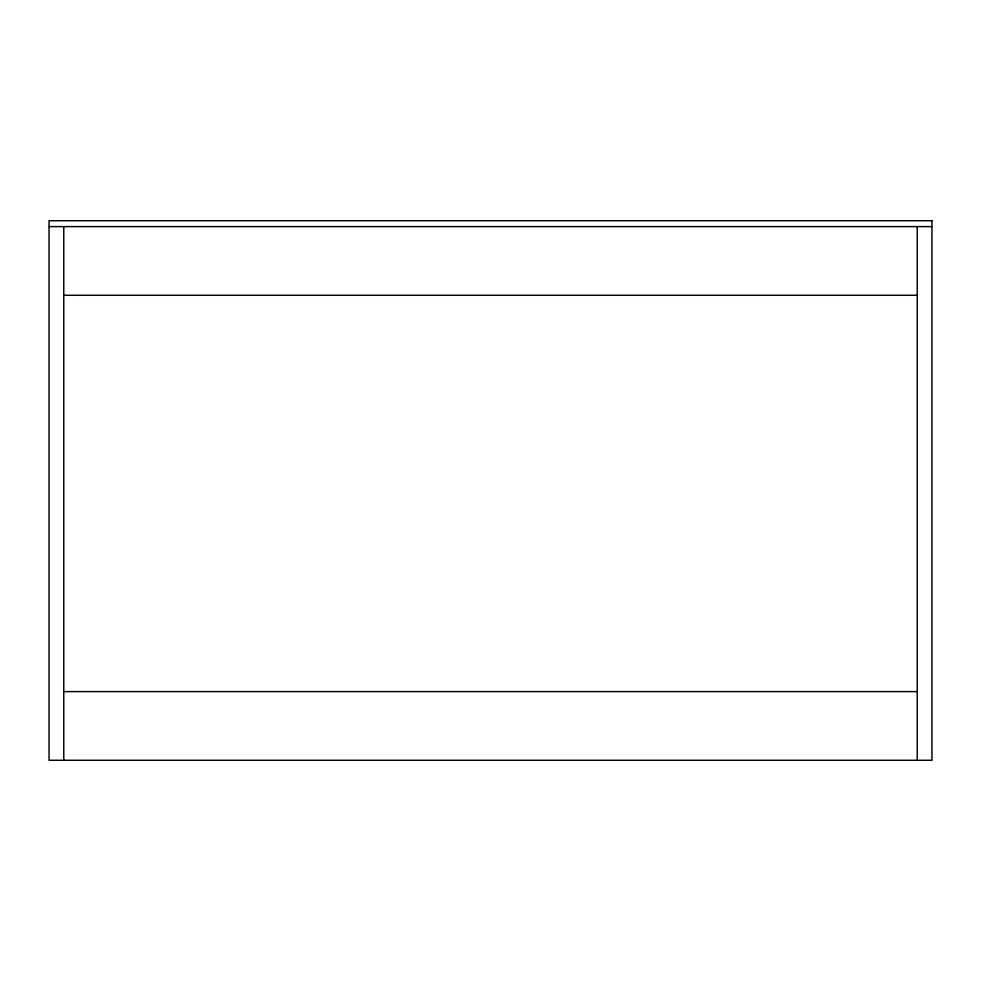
<?xml version="1.0" encoding="UTF-8"?>
<svg xmlns="http://www.w3.org/2000/svg" width="981" height="981" viewBox="0 0 981 981"><rect width="100%" height="100%" fill="white"/><g stroke="black" fill="none" stroke-linecap="round" stroke-linejoin="round"><path stroke-width="1.47" d="M49.05 226.611L931.95 226.611M63.765 295.281L917.235 295.281M63.765 691.605L917.235 691.605M917.235 226.611L917.235 760.275M63.765 226.611L63.765 760.275M931.95 220.725L49.05 220.725L49.05 760.275L931.95 760.275L931.95 220.725"/></g></svg>
